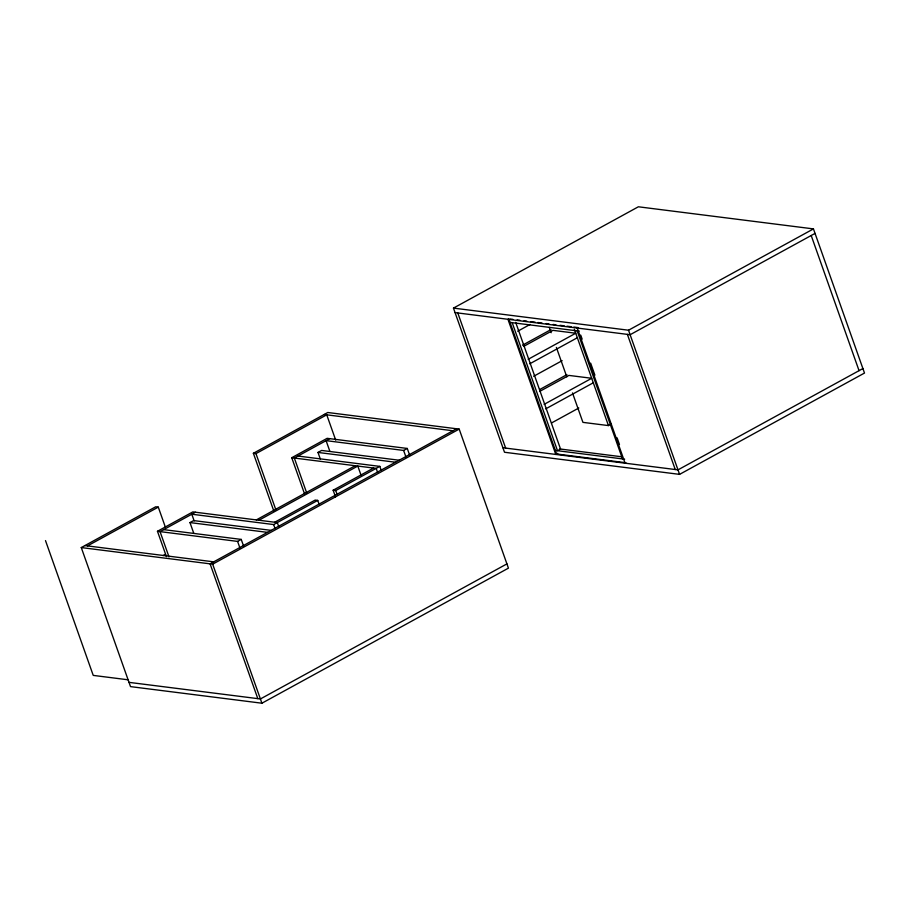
<?xml version="1.0" encoding="UTF-8"?>
<svg xmlns="http://www.w3.org/2000/svg" width="910" height="910" viewBox="0 0 910 910"><rect width="100%" height="100%" fill="white"/><g stroke="black" fill="none" stroke-linecap="round" stroke-linejoin="round"><path stroke-width="1.36" d="M453.464 308.103L638.376 206.786L813.449 228.899L864.5 373.054L679.577 474.372L504.504 452.259L453.464 308.103L628.526 330.216L813.449 228.899M273.694 510.669L253.378 453.282L327.793 412.503L459.186 429.099L508.428 568.147L261.909 703.214L130.517 686.618L81.274 547.57L155.701 506.79L158.283 507.12L165.37 527.14M87.496 545.898L158.283 507.12M253.378 453.282L255.96 453.601L326.736 414.823L335.722 440.178M517.699 331.229L530.086 324.438M166.45 556.647L157.464 531.292L192.852 511.898L277.288 522.556L278.71 526.56M304.509 493.755L291.746 457.719L327.134 438.324L407.259 448.448L409.625 455.114M195.445 512.228L160.046 531.611L169.032 556.977M329.727 438.654L294.328 458.037L306.625 492.742M193.75 533.249L189.974 522.579L193.614 520.577L271.157 530.371M320.354 459.106L317.988 452.441L321.628 450.45L399.171 460.233M522.488 345.209L550.994 329.591M523.671 346.403L552.95 330.353L575.746 333.231L528.164 359.302M163.072 555.612L165.506 554.27M529.768 363.807L577.338 337.747M256.324 519.917L355.218 465.727M258.906 520.236L357.801 466.057L361.111 475.395M533.647 376.285L562.152 360.667M157.464 531.292L237.59 541.404L241.23 539.414L243.596 546.091M329.864 451.326L326.087 440.645L403.619 450.439L407.259 448.448M274.706 522.238L315.156 500.079L317.738 500.398L319.16 504.402M335.517 496.883L333.151 490.217L373.601 468.047M194.16 520.895L191.805 514.218L273.648 524.558L317.738 500.398M333.151 490.217L335.733 490.536L379.823 466.386L381.245 470.39M456.604 428.769L210.085 563.836L257.814 698.63M815.041 233.404L630.13 334.721L455.057 312.608M81.274 547.57L212.667 564.166L459.186 429.099M539.675 389.571L566.941 374.636M539.63 391.448L568.909 375.409L591.705 378.287L544.123 404.358M545.716 408.863L593.297 382.791M551.54 422.957L578.817 408.01M557.728 453.385L555.805 454.431L507.939 319.285M572.492 392.927L582.923 422.365L608.449 425.584L611.338 424.003M862.908 368.55L677.984 469.867L502.911 447.754M506.915 563.893L260.397 698.96L129.015 682.363M510.146 319.012L512.922 319.364M517.073 319.888L519.849 320.24M524.001 320.764L526.776 321.116M530.939 321.639L535.091 322.163M537.867 322.515L542.019 323.039M546.182 323.562L548.957 323.914M553.109 324.438L555.885 324.79M560.037 325.314L564.2 325.837M566.976 326.189L571.127 326.713M573.903 327.065L578.055 327.589M510.021 322.39L579.317 331.138M324.153 414.494L452.964 430.76M559.786 448.948L622.156 456.831M555.362 450.439L624.658 459.186M625.921 462.735L556.624 453.988L508.758 318.841M317.988 452.441L395.531 462.235M297.968 456.046L379.823 466.386M291.746 457.719L376.183 468.377L377.604 472.381M189.974 522.579L267.517 532.373M163.686 529.62L241.23 539.414M84.914 545.579L213.725 561.845M128.424 679.838L93.229 675.391L45.5 540.597M811.197 235.508L859.051 370.654M628.526 330.216L679.577 474.372M627.388 334.368L675.254 469.526M580.728 335.142L582.15 339.146M590.647 363.147L594.901 375.159M617.105 437.846L619.471 444.524M577.236 328.044L625.102 463.19M577.156 330.865L622.508 458.924M574.335 329.249L608.449 425.584M549.276 327.361L551.176 332.707M556.385 347.427L566.805 376.865M515.674 322.333L560.549 449.051L557.511 450.712L512.171 322.652M457.787 312.949L505.653 448.107M403.619 450.439L405.985 457.116M335.733 490.536L337.155 494.539M255.96 453.601L275.81 509.657M273.648 524.558L275.07 528.562M237.59 541.404L239.956 548.082M212.667 564.166L261.909 703.214"/></g></svg>
